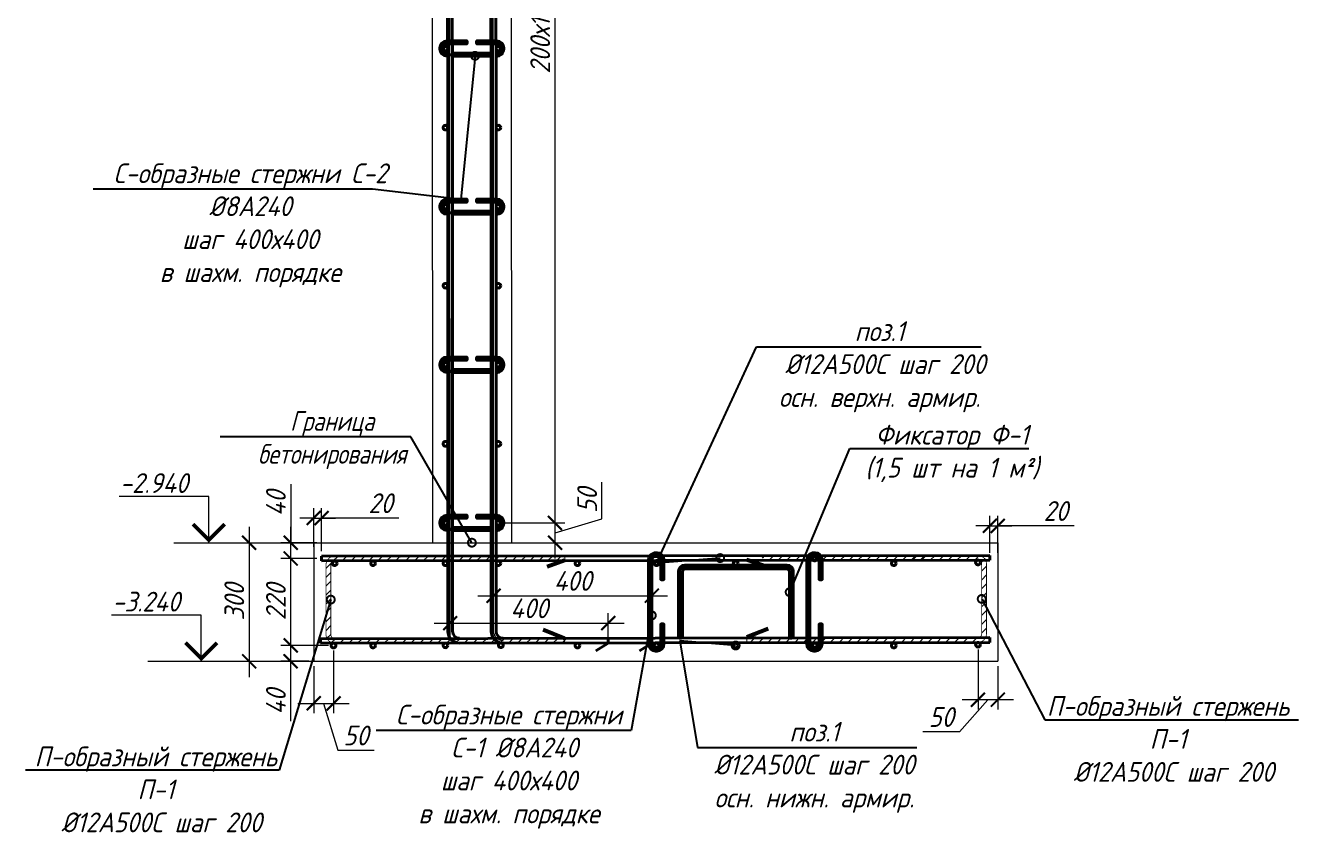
# Model space of a CAD drawing. Header units: millimetres. Extents: x 504091 to 2165846, y 135022 to 442887.
# Drawn here: x 1351194 to 1354414, y 224143 to 226200 of the extents above; entities that cross this region are included whole.
import ezdxf
from ezdxf import colors
from ezdxf.entities.mleader import LeaderData, LeaderLine
from ezdxf.math import Vec2, Vec3

# ---------------------------------------------------------------- set-up
doc = ezdxf.new("R2010")
doc.units = ezdxf.units.MM
doc.layers.get('Defpoints').update_dxf_attribs({"color": 255})
doc.layers.add('!Defpoints', color=255, linetype='Continuous', lineweight=5, plot=False)
for name, color, linetype, lineweight in [('Арматура 12', 26, 'Continuous', 50), ('К_Арматура 8', 134, 'Continuous', 50), ('КР_Арматура 12', 174, 'Continuous', 40), ('Монолит тонкий', 204, 'Continuous', 9), ('ОПАЛУБКА', 32, 'Continuous', 30), ('Размер', 7, 'Continuous', 13), ('размеры', 7, 'Continuous', 9), ('Размеры КР', 164, 'Continuous', 9)]:
    doc.layers.add(name, color=color, linetype=linetype, lineweight=lineweight)
doc.styles.add('GOST 2.304_new', font='isocpeur.ttf', dxfattribs={"width": 0.9, "oblique": 15})
doc.dimstyles.new('SPDS 1_20', dxfattribs={"dimscale": 20, "dimtxt": 2.5, "dimasz": 1.77, "dimexe": 1.25, "dimexo": 0.625, "dimtad": 1, "dimdec": 0, "dimrnd": 0.001, "dimtxsty": 'GOST 2.304_new', "dimblk": 'ARCHTICK', "dimcen": 2.5, "dimdle": 2, "dimclrt": 256, "dimadec": 0, "dimazin": 2, "dimtfac": 0.75, "dimtdec": 0, "dimtmove": 1, "dimatfit": 3, "dimfxl": 0, "dimtolj": 1, "dimlwd": 9, "dimlwe": 9, "dimarcsym": 0})

# ---------------------------------------------------------------- blocks, each defined once
blk = doc.blocks.new('_DotSmall')
at = {"color": 0, "linetype": 'ByBlock', "lineweight": 35, "const_width": 0.5}
blk.add_lwpolyline([(-0.0625, 0, 1), (0.0625, 0, 1)], format="xyb", close=True, dxfattribs=at)
blk = doc.blocks.new('_ArchTick')
at = {"color": 0, "linetype": 'ByBlock', "const_width": 0.15}
blk.add_lwpolyline([(-0.5, -0.5), (0.5, 0.5)], dxfattribs=at)
blk = doc.blocks.new('*D3710')
at = {"layer": 'Defpoints', "color": 0, "lineweight": 20, "transparency": 16777216}
for p in [(1352268.3, 224686), (1352668.3, 224687.5), (1352668.3, 224633.9)]:
    blk.add_point(p, dxfattribs=at)
at = {"layer": 'Размеры КР', "color": 0, "lineweight": 9, "transparency": 16777216}
for p, q in [((1352268.3, 224698.5), (1352268.3, 224712.5)), ((1352668.3, 224646.4), (1352668.3, 224712.5)), ((1352228.3, 224687.5), (1352708.3, 224687.5))]:
    blk.add_line(p, q, dxfattribs=at)
at = {"layer": 'Размеры КР', "color": 0, "lineweight": 9, "transparency": 16777216, "xscale": 35.4, "yscale": 35.4, "zscale": 35.4, "rotation": 180}
blk.add_blockref('_ArchTick', (1352268.3, 224687.5), dxfattribs=at)
at = {"layer": 'Размеры КР', "color": 0, "lineweight": 9, "transparency": 16777216, "xscale": 35.4, "yscale": 35.4, "zscale": 35.4}
blk.add_blockref('_ArchTick', (1352668.3, 224687.5), dxfattribs=at)
at = {"layer": 'Размеры КР', "lineweight": 20, "transparency": 16777216, "insert": (1352468.3, 224725), "char_height": 50, "attachment_point": 5, "style": 'GOST 2.304_new'}
blk.add_mtext('\\A1;400', dxfattribs=at)
blk = doc.blocks.new('*D3711')
at = {"layer": 'Defpoints', "color": 0, "lineweight": 20, "transparency": 16777216}
for p in [(1352378.3, 224735.3), (1352778.3, 224756.9), (1352778.3, 224643.1)]:
    blk.add_point(p, dxfattribs=at)
at = {"layer": 'Размеры КР', "color": 0, "lineweight": 9, "transparency": 16777216}
for p, q in [((1352378.3, 224747.8), (1352378.3, 224781.9)), ((1352778.3, 224655.6), (1352778.3, 224781.9)), ((1352338.3, 224756.9), (1352818.3, 224756.9))]:
    blk.add_line(p, q, dxfattribs=at)
at = {"layer": 'Размеры КР', "color": 0, "lineweight": 9, "transparency": 16777216, "xscale": 35.4, "yscale": 35.4, "zscale": 35.4, "rotation": 180}
blk.add_blockref('_ArchTick', (1352378.3, 224756.9), dxfattribs=at)
at = {"layer": 'Размеры КР', "color": 0, "lineweight": 9, "transparency": 16777216, "xscale": 35.4, "yscale": 35.4, "zscale": 35.4}
blk.add_blockref('_ArchTick', (1352778.3, 224756.9), dxfattribs=at)
at = {"layer": 'Размеры КР', "lineweight": 20, "transparency": 16777216, "insert": (1352578.3, 224794.4), "char_height": 50, "attachment_point": 5, "style": 'GOST 2.304_new'}
blk.add_mtext('\\A1;400', dxfattribs=at)
blk = doc.blocks.new('A$C433aea4c')
at = {"layer": 'К_Арматура 8', "ltscale": 40}
for p, q in [((98.2, 40.5), (356.2, 40.5)), ((98.2, 32.5), (356.2, 32.5)), ((83.2, 25.5), (83.2, -139.5)), ((91.2, 25.5), (91.2, -139.5)), ((363.2, 25.5), (363.2, -139.5)), ((371.2, 25.5), (371.2, -139.5))]:
    blk.add_line(p, q, dxfattribs=at)
blk.add_circle((87.2, -139.5), 4, dxfattribs=at)
for centre, radius, start, end in [((98.2, 25.5), 15, 90, 180), ((98.2, 25.5), 7, 90, 180), ((356.2, 25.5), 15, 0, 90), ((356.2, 25.5), 7, 0, 90), ((367.2, -139.5), 4, 180, 0)]:
    blk.add_arc(centre, radius, start, end, dxfattribs=at)
blk = doc.blocks.new('*D3716')
at = {"layer": 'Defpoints', "color": 0, "lineweight": 20, "transparency": 16777216}
for p in [(1352390.3, 224941.1), (1352533.5, 224941.1), (1352423.3, 224891)]:
    blk.add_point(p, dxfattribs=at)
at = {"layer": 'Размеры КР', "color": 0, "lineweight": 9, "transparency": 16777216}
for p, q in [((1352652.3, 224951.7), (1352652.3, 225044.1)), ((1352533.5, 224851), (1352533.5, 224981.1)), ((1352402.8, 224941.1), (1352558.5, 224941.1)), ((1352533.5, 224916.1), (1352652.3, 224951.7)), ((1352435.8, 224891), (1352558.5, 224891))]:
    blk.add_line(p, q, dxfattribs=at)
at = {"layer": 'Размеры КР', "color": 0, "lineweight": 9, "transparency": 16777216, "xscale": 35.4, "yscale": 35.4, "zscale": 35.4}
for p, rotation in [((1352533.5, 224941.1), 90), ((1352533.5, 224891), 270)]:
    blk.add_blockref('_ArchTick', p, dxfattribs=dict(at, rotation=rotation))
at = {"layer": 'Размеры КР', "lineweight": 20, "transparency": 16777216, "insert": (1352614.8, 224997.9), "char_height": 50, "attachment_point": 5, "rotation": 90, "style": 'GOST 2.304_new'}
blk.add_mtext('\\A1;50', dxfattribs=at)
blk = doc.blocks.new('*D3717')
at = {"layer": 'Defpoints', "color": 0, "lineweight": 20, "transparency": 16777216}
for p in [(1352389.5, 227541.1), (1352533.5, 227541.1), (1352390.3, 224941.1)]:
    blk.add_point(p, dxfattribs=at)
at = {"layer": 'Размеры КР', "color": 0, "lineweight": 9, "transparency": 16777216}
for p, q in [((1352533.5, 224901.1), (1352533.5, 227581.1)), ((1352402, 227541.1), (1352558.5, 227541.1)), ((1352402.8, 224941.1), (1352558.5, 224941.1))]:
    blk.add_line(p, q, dxfattribs=at)
at = {"layer": 'Размеры КР', "color": 0, "lineweight": 9, "transparency": 16777216, "xscale": 35.4, "yscale": 35.4, "zscale": 35.4}
for p, rotation in [((1352533.5, 227541.1), 90), ((1352533.5, 224941.1), 270)]:
    blk.add_blockref('_ArchTick', p, dxfattribs=dict(at, rotation=rotation))
at = {"layer": 'Размеры КР', "lineweight": 20, "transparency": 16777216, "insert": (1352496, 226241.1), "char_height": 50, "attachment_point": 5, "rotation": 90, "style": 'GOST 2.304_new'}
blk.add_mtext('\\A1;200х13=2600', dxfattribs=at)
blk = doc.blocks.new('*D3720')
at = {"layer": 'Defpoints', "color": 0, "lineweight": 20, "transparency": 16777216}
for p in [(1351865.1, 224630.9), (1351973.3, 224630.9), (1351923.3, 224591)]:
    blk.add_point(p, dxfattribs=at)
at = {"layer": 'Размеры КР', "color": 0, "lineweight": 9, "transparency": 16777216}
for p, q in [((1351865.1, 224551), (1351865.1, 224670.9)), ((1351960.8, 224630.9), (1351840.1, 224630.9)), ((1351910.8, 224591), (1351840.1, 224591)), ((1351865.1, 224439.9), (1351865.1, 224591))]:
    blk.add_line(p, q, dxfattribs=at)
at = {"layer": 'Размеры КР', "color": 0, "lineweight": 9, "transparency": 16777216, "xscale": 35.4, "yscale": 35.4, "zscale": 35.4}
for p, rotation in [((1351865.1, 224630.9), 90), ((1351865.1, 224591), 270)]:
    blk.add_blockref('_ArchTick', p, dxfattribs=dict(at, rotation=rotation))
at = {"layer": 'Размеры КР', "lineweight": 20, "transparency": 16777216, "insert": (1351827.6, 224488.3), "char_height": 50, "attachment_point": 5, "rotation": 90, "style": 'GOST 2.304_new'}
blk.add_mtext('\\A1;40', dxfattribs=at)
blk = doc.blocks.new('*D3721')
at = {"layer": 'Defpoints', "color": 0, "lineweight": 20, "transparency": 16777216}
for p in [(1351865.1, 224850.9), (1351943.3, 224850.9), (1351973.3, 224630.9)]:
    blk.add_point(p, dxfattribs=at)
at = {"layer": 'Размеры КР', "color": 0, "lineweight": 9, "transparency": 16777216}
for p, q in [((1351865.1, 224590.9), (1351865.1, 224890.9)), ((1351930.8, 224850.9), (1351840.1, 224850.9)), ((1351960.8, 224630.9), (1351840.1, 224630.9))]:
    blk.add_line(p, q, dxfattribs=at)
at = {"layer": 'Размеры КР', "color": 0, "lineweight": 9, "transparency": 16777216, "xscale": 35.4, "yscale": 35.4, "zscale": 35.4}
for p, rotation in [((1351865.1, 224850.9), 90), ((1351865.1, 224630.9), 270)]:
    blk.add_blockref('_ArchTick', p, dxfattribs=dict(at, rotation=rotation))
at = {"layer": 'Размеры КР', "lineweight": 20, "transparency": 16777216, "insert": (1351827.6, 224740.9), "char_height": 50, "attachment_point": 5, "rotation": 90, "style": 'GOST 2.304_new'}
blk.add_mtext('\\A1;220', dxfattribs=at)
blk = doc.blocks.new('*D3722')
at = {"layer": 'Defpoints', "color": 0, "lineweight": 20, "transparency": 16777216}
for p in [(1351865.1, 224891), (1351943.3, 224891), (1351943.3, 224850.9)]:
    blk.add_point(p, dxfattribs=at)
at = {"layer": 'Размеры КР', "color": 0, "lineweight": 9, "transparency": 16777216}
for p, q in [((1351865.1, 225038.9), (1351865.1, 224891)), ((1351865.1, 224810.9), (1351865.1, 224931)), ((1351930.8, 224891), (1351840.1, 224891)), ((1351930.8, 224850.9), (1351840.1, 224850.9))]:
    blk.add_line(p, q, dxfattribs=at)
at = {"layer": 'Размеры КР', "color": 0, "lineweight": 9, "transparency": 16777216, "xscale": 35.4, "yscale": 35.4, "zscale": 35.4}
for p, rotation in [((1351865.1, 224891), 90), ((1351865.1, 224850.9), 270)]:
    blk.add_blockref('_ArchTick', p, dxfattribs=dict(at, rotation=rotation))
at = {"layer": 'Размеры КР', "lineweight": 20, "transparency": 16777216, "insert": (1351827.6, 224990.5), "char_height": 50, "attachment_point": 5, "rotation": 90, "style": 'GOST 2.304_new'}
blk.add_mtext('\\A1;40', dxfattribs=at)
blk = doc.blocks.new('*D3723')
at = {"layer": 'Defpoints', "color": 0, "lineweight": 20, "transparency": 16777216}
for p in [(1351758.3, 224891), (1351758.3, 224591), (1351759.9, 224591)]:
    blk.add_point(p, dxfattribs=at)
at = {"layer": 'Размеры КР', "color": 0, "lineweight": 9, "transparency": 16777216}
for p, q in [((1351759.9, 224931), (1351759.9, 224551)), ((1351770.8, 224891), (1351784.9, 224891)), ((1351770.8, 224591), (1351784.9, 224591))]:
    blk.add_line(p, q, dxfattribs=at)
at = {"layer": 'Размеры КР', "color": 0, "lineweight": 9, "transparency": 16777216, "xscale": 35.4, "yscale": 35.4, "zscale": 35.4}
for p, rotation in [((1351759.9, 224891), 90), ((1351759.9, 224591), 270)]:
    blk.add_blockref('_ArchTick', p, dxfattribs=dict(at, rotation=rotation))
at = {"layer": 'Размеры КР', "lineweight": 20, "transparency": 16777216, "insert": (1351722.4, 224741), "char_height": 50, "attachment_point": 5, "rotation": 90, "style": 'GOST 2.304_new'}
blk.add_mtext('\\A1;300', dxfattribs=at)
blk = doc.blocks.new('*D3724')
at = {"layer": 'Defpoints', "color": 0, "lineweight": 20, "transparency": 16777216}
for p in [(1351973.3, 224630.9), (1351923.3, 224591), (1351973.3, 224484.5)]:
    blk.add_point(p, dxfattribs=at)
at = {"layer": 'Размеры КР', "color": 0, "lineweight": 9, "transparency": 16777216}
for p, q in [((1351973.3, 224618.4), (1351973.3, 224459.5)), ((1351923.3, 224578.5), (1351923.3, 224459.5)), ((1351883.3, 224484.5), (1352013.3, 224484.5)), ((1351948.3, 224484.5), (1351984, 224365.8)), ((1351984, 224365.8), (1352076.3, 224365.8))]:
    blk.add_line(p, q, dxfattribs=at)
at = {"layer": 'Размеры КР', "color": 0, "lineweight": 9, "transparency": 16777216, "xscale": 35.4, "yscale": 35.4, "zscale": 35.4, "rotation": 180}
blk.add_blockref('_ArchTick', (1351923.3, 224484.5), dxfattribs=at)
at = {"layer": 'Размеры КР', "color": 0, "lineweight": 9, "transparency": 16777216, "xscale": 35.4, "yscale": 35.4, "zscale": 35.4}
blk.add_blockref('_ArchTick', (1351973.3, 224484.5), dxfattribs=at)
at = {"layer": 'Размеры КР', "lineweight": 20, "transparency": 16777216, "insert": (1352030.1, 224403.3), "char_height": 50, "attachment_point": 5, "style": 'GOST 2.304_new'}
blk.add_mtext('\\A1;50', dxfattribs=at)
blk = doc.blocks.new('*D3725')
at = {"layer": 'Defpoints', "color": 0, "lineweight": 20, "transparency": 16777216}
for p in [(1353603.3, 224632.9), (1353653.3, 224591), (1353603.3, 224493.8)]:
    blk.add_point(p, dxfattribs=at)
at = {"layer": 'Размеры КР', "color": 0, "lineweight": 9, "transparency": 16777216}
for p, q in [((1353603.3, 224620.4), (1353603.3, 224468.8)), ((1353653.3, 224578.5), (1353653.3, 224468.8)), ((1353628.3, 224493.8), (1353556.5, 224412.5)), ((1353693.3, 224493.8), (1353563.3, 224493.8)), ((1353556.5, 224412.5), (1353464.1, 224412.5))]:
    blk.add_line(p, q, dxfattribs=at)
at = {"layer": 'Размеры КР', "color": 0, "lineweight": 9, "transparency": 16777216, "xscale": 35.4, "yscale": 35.4, "zscale": 35.4, "rotation": 180}
blk.add_blockref('_ArchTick', (1353603.3, 224493.8), dxfattribs=at)
at = {"layer": 'Размеры КР', "color": 0, "lineweight": 9, "transparency": 16777216, "xscale": 35.4, "yscale": 35.4, "zscale": 35.4}
blk.add_blockref('_ArchTick', (1353653.3, 224493.8), dxfattribs=at)
at = {"layer": 'Размеры КР', "lineweight": 20, "transparency": 16777216, "insert": (1353510.3, 224450), "char_height": 50, "attachment_point": 5, "style": 'GOST 2.304_new'}
blk.add_mtext('\\A1;50', dxfattribs=at)
blk = doc.blocks.new('*D3726')
at = {"layer": 'Defpoints', "color": 0, "lineweight": 20, "transparency": 16777216}
for p in [(1351943.3, 224953.4), (1351923.3, 224868.2), (1351943.3, 224856.9)]:
    blk.add_point(p, dxfattribs=at)
at = {"layer": 'Размеры КР', "color": 0, "lineweight": 9, "transparency": 16777216}
for p, q in [((1351923.3, 224880.7), (1351923.3, 224978.4)), ((1351943.3, 224869.4), (1351943.3, 224978.4)), ((1351923.3, 224953.4), (1351887.9, 224953.4)), ((1351923.3, 224953.4), (1351943.3, 224953.4)), ((1351923.3, 224953.4), (1351943.3, 224953.4)), ((1351943.3, 224953.4), (1351978.7, 224953.4)), ((1352138.6, 224953.4), (1351943.3, 224953.4))]:
    blk.add_line(p, q, dxfattribs=at)
at = {"layer": 'Размеры КР', "color": 0, "lineweight": 9, "transparency": 16777216, "xscale": 35.4, "yscale": 35.4, "zscale": 35.4}
blk.add_blockref('_ArchTick', (1351923.3, 224953.4), dxfattribs=at)
at = {"layer": 'Размеры КР', "color": 0, "lineweight": 9, "transparency": 16777216, "xscale": 35.4, "yscale": 35.4, "zscale": 35.4, "rotation": 180}
blk.add_blockref('_ArchTick', (1351943.3, 224953.4), dxfattribs=at)
at = {"layer": 'Размеры КР', "lineweight": 20, "transparency": 16777216, "insert": (1352092.4, 224990.9), "char_height": 50, "attachment_point": 5, "style": 'GOST 2.304_new'}
blk.add_mtext('\\A1;20', dxfattribs=at)
blk = doc.blocks.new('*D3727')
at = {"layer": 'Defpoints', "color": 0, "lineweight": 20, "transparency": 16777216}
for p in [(1353653.3, 224933.7), (1353633.3, 224852.9), (1353653.3, 224852.9)]:
    blk.add_point(p, dxfattribs=at)
at = {"layer": 'Размеры КР', "color": 0, "lineweight": 9, "transparency": 16777216}
for p, q in [((1353633.3, 224865.4), (1353633.3, 224958.7)), ((1353653.3, 224865.4), (1353653.3, 224958.7)), ((1353633.3, 224933.7), (1353597.9, 224933.7)), ((1353633.3, 224933.7), (1353653.3, 224933.7)), ((1353633.3, 224933.7), (1353653.3, 224933.7)), ((1353653.3, 224933.7), (1353688.7, 224933.7)), ((1353846.1, 224933.7), (1353653.3, 224933.7))]:
    blk.add_line(p, q, dxfattribs=at)
at = {"layer": 'Размеры КР', "color": 0, "lineweight": 9, "transparency": 16777216, "xscale": 35.4, "yscale": 35.4, "zscale": 35.4}
blk.add_blockref('_ArchTick', (1353633.3, 224933.7), dxfattribs=at)
at = {"layer": 'Размеры КР', "color": 0, "lineweight": 9, "transparency": 16777216, "xscale": 35.4, "yscale": 35.4, "zscale": 35.4, "rotation": 180}
blk.add_blockref('_ArchTick', (1353653.3, 224933.7), dxfattribs=at)
at = {"layer": 'Размеры КР', "lineweight": 20, "transparency": 16777216, "insert": (1353799.9, 224971.2), "char_height": 50, "attachment_point": 5, "style": 'GOST 2.304_new'}
blk.add_mtext('\\A1;20', dxfattribs=at)

msp = doc.modelspace()

# ---------------------------------------------------------------- hatches: boundary and pattern name
at = {"layer": 'Размер', "lineweight": 13, "transparency": 33554687}
h = msp.add_hatch(dxfattribs=at)
h.set_pattern_fill('ANSI31', color=256, scale=5)
h.set_pattern_definition([(45, (304997.91, 16894.786), (-11.22532015, 11.22532015), [])])
edge = h.paths.add_edge_path()
edge.add_line((1353479.0727, 224847.5355), (1353058.3491, 224847.5355))
edge.add_line((1353058.3491, 224847.5355), (1353058.3685, 224858.2452))
edge.add_line((1353058.3685, 224858.2452), (1353472.8346, 224859.5355))
h = msp.add_hatch(dxfattribs=at)
h.set_pattern_fill('ANSI31', color=256, scale=5)
h.set_pattern_definition([(45, (304994.91, 16892.242), (-11.22532015, 11.22532015), [])])
edge = h.paths.add_edge_path()
edge.add_line((1352147.7819, 224856.9916), (1351976.3175, 224856.9916))
edge.add_arc((1351976.3175, 224835.0916), 21.9, 450, 540)
edge.add_line((1351954.4175, 224835.0916), (1351954.4175, 224658.8916))
edge.add_arc((1351976.3175, 224658.8916), 21.9, 540, 630)
edge.add_line((1351976.3175, 224636.9916), (1352560.5196, 224636.9916))
edge.add_line((1352560.5196, 224636.9916), (1352560.5196, 224648.9916))
edge.add_line((1352560.5196, 224648.9916), (1351976.3175, 224648.9916))
edge.add_arc((1351976.3175, 224658.8916), 9.9, 180, 270, ccw=False)
edge.add_line((1351966.4175, 224658.8916), (1351966.4175, 224835.0916))
edge.add_arc((1351976.3175, 224835.0916), 9.9, 90, 180, ccw=False)
edge.add_line((1351976.3175, 224844.9916), (1352144.7044, 224844.9916))
edge.add_line((1352144.7044, 224844.9916), (1352147.7819, 224856.9916))
h = msp.add_hatch(dxfattribs=at)
h.set_pattern_fill('ANSI31', color=256, scale=5)
h.set_pattern_definition([(45, (304997.91, 16892.242), (-11.22532015, 11.22532015), [])])
edge = h.paths.add_edge_path()
edge.add_line((1352137.5791, 224844.9916), (1352558.3027, 224844.9916))
edge.add_line((1352558.3027, 224844.9916), (1352558.3027, 224856.9916))
edge.add_line((1352558.3027, 224856.9916), (1352143.8172, 224856.9916))
h = msp.add_hatch(dxfattribs=at)
h.set_pattern_fill('ANSI31', color=256, scale=5)
h.set_pattern_definition([(45, (304957.36, 16896.03), (-11.22532015, 11.22532015), [])])
edge = h.paths.add_edge_path()
edge.add_line((1353624.6835, 224838.8802), (1353624.6835, 224662.6802))
edge.add_arc((1353600.0141, 224663.8273), 24.6961, 276.4386726, 357.3376663, ccw=False)
edge.add_line((1353602.7835, 224639.287), (1353018.5865, 224640.7802))
edge.add_line((1353018.5865, 224640.7802), (1353018.5814, 224651.7802))
edge.add_line((1353018.5814, 224651.7802), (1353602.7835, 224651.7802))
edge.add_arc((1353600.8522, 224663.4801), 11.8583, 279.3730654, 356.1319054)
edge.add_line((1353612.6835, 224662.6802), (1353612.6835, 224838.8802))
edge.add_arc((1353605.3309, 224839.9354), 7.4279, 351.8330302, 470.0749682)
edge.add_line((1353602.7813, 224846.9119), (1353434.3944, 224846.9119))
edge.add_line((1353434.3944, 224846.9119), (1353431.3191, 224858.9137))
edge.add_line((1353431.3191, 224858.9137), (1353602.7835, 224858.9137))
edge.add_arc((1353605.6605, 224840.0719), 19.0602, -3.5846951, 98.6817586, ccw=False)

# ---------------------------------------------------------------- linework, layer by layer
at = {"layer": '!Defpoints', "lineweight": 15, "ltscale": 100}
msp.add_line((1352268.3259, 224647.1013), (1352267.4409, 227660.9783), dxfattribs=at)
msp.add_lwpolyline([(1352402.3259, 224643.1193, -0.414213562), (1352378.3259, 224667.1193), (1352377.4415, 227660.9783)], format="xyb", dxfattribs=at)
at = {"layer": 'Арматура 12', "lineweight": 53, "ltscale": 20}
for p, q in [((1352557.873, 224845.6433), (1352513.4847, 224829.9002)), ((1353017.7982, 224848.7802), (1353062.1865, 224833.6465)), ((1352557.6726, 224648.9306), (1352503.9633, 224670.3326)), ((1352557.6726, 224648.9306), (1352503.9633, 224670.3326)), ((1353018.5814, 224652.7802), (1353072.2907, 224674.1821))]:
    msp.add_line(p, q, dxfattribs=at)
for points in [[(1352262.3259, 226122.7111), (1352260.8259, 226122.7111, -0.414213562), (1352244.3259, 226139.2111), (1352244.3259, 226143.0564, -0.414213562), (1352260.8259, 226159.5564), (1352309.7558, 226159.5564), (1352309.7558, 226153.5564), (1352260.8259, 226153.5564, 0.414213562), (1352250.3259, 226143.0564), (1352250.3259, 226139.2111, 0.414213562), (1352260.8259, 226128.7111), (1352262.3259, 226128.7111)], [(1352384.3259, 226128.8167, 0.460305877), (1352396.3259, 226139.2111), (1352396.3259, 226143.0564, 0.414213562), (1352385.8259, 226153.5564), (1352336.9103, 226153.5564), (1352336.9103, 226159.5564), (1352385.8259, 226159.5564, -0.414213562), (1352402.3259, 226143.0564), (1352402.3259, 226139.2111, -0.441038441), (1352384.3259, 226122.7623, -0.242110317)], [(1352262.3259, 225722.7111), (1352260.8259, 225722.7111, -0.414213562), (1352244.3259, 225739.2111), (1352244.3259, 225743.0564, -0.414213562), (1352260.8259, 225759.5564), (1352309.7558, 225759.5564), (1352309.7558, 225753.5564), (1352260.8259, 225753.5564, 0.414213562), (1352250.3259, 225743.0564), (1352250.3259, 225739.2111, 0.414213562), (1352260.8259, 225728.7111), (1352262.3259, 225728.7111)], [(1352384.3259, 225728.8167, 0.460305877), (1352396.3259, 225739.2111), (1352396.3259, 225743.0564, 0.414213562), (1352385.8259, 225753.5564), (1352336.9103, 225753.5564), (1352336.9103, 225759.5564), (1352385.8259, 225759.5564, -0.414213562), (1352402.3259, 225743.0564), (1352402.3259, 225739.2111, -0.441038441), (1352384.3259, 225722.7623, -0.242110317)], [(1352262.3259, 225322.7111), (1352260.8259, 225322.7111, -0.414213562), (1352244.3259, 225339.2111), (1352244.3259, 225343.0564, -0.414213562), (1352260.8259, 225359.5564), (1352309.7558, 225359.5564), (1352309.7558, 225353.5564), (1352260.8259, 225353.5564, 0.414213562), (1352250.3259, 225343.0564), (1352250.3259, 225339.2111, 0.414213562), (1352260.8259, 225328.7111), (1352262.3259, 225328.7111)], [(1352384.3259, 225328.8167, 0.460305877), (1352396.3259, 225339.2111), (1352396.3259, 225343.0564, 0.414213562), (1352385.8259, 225353.5564), (1352336.9103, 225353.5564), (1352336.9103, 225359.5564), (1352385.8259, 225359.5564, -0.414213562), (1352402.3259, 225343.0564), (1352402.3259, 225339.2111, -0.441038441), (1352384.3259, 225322.7623, -0.242110317)], [(1352262.3259, 224922.7111), (1352260.8259, 224922.7111, -0.414213562), (1352244.3259, 224939.2111), (1352244.3259, 224943.0564, -0.414213562), (1352260.8259, 224959.5564), (1352309.7558, 224959.5564), (1352309.7558, 224953.5564), (1352260.8259, 224953.5564, 0.414213562), (1352250.3259, 224943.0564), (1352250.3259, 224939.2111, 0.414213562), (1352260.8259, 224928.7111), (1352262.3259, 224928.7111)], [(1352384.3259, 224928.8167, 0.460305877), (1352396.3259, 224939.2111), (1352396.3259, 224943.0564, 0.414213562), (1352385.8259, 224953.5564), (1352336.9103, 224953.5564), (1352336.9103, 224959.5564), (1352385.8259, 224959.5564, -0.414213562), (1352402.3259, 224943.0564), (1352402.3259, 224939.2111, -0.441038441), (1352384.3259, 224922.7623, -0.242110317)], [(1352777.185, 224844.9306, -0.468919726), (1352787.685, 224857.8345), (1352791.5302, 224857.8345, -0.414213562), (1352802.0302, 224847.3345), (1352802.0302, 224798.4189), (1352808.0302, 224798.4189), (1352808.0302, 224847.3345, 0.414213562), (1352791.5302, 224863.8345), (1352787.685, 224863.8345, 0.450955437), (1352771.185, 224844.9306, 0.242110317)], [(1353177.185, 224844.9306, -0.468919726), (1353187.685, 224857.8345), (1353191.5302, 224857.8345, -0.414213562), (1353202.0302, 224847.3345), (1353202.0302, 224798.4189), (1353208.0302, 224798.4189), (1353208.0302, 224847.3345, 0.414213562), (1353191.5302, 224863.8345), (1353187.685, 224863.8345, 0.450955437), (1353171.185, 224844.9306, 0.242110317)], [(1352771.185, 224636.9306), (1352771.185, 224635.1745, 0.414213562), (1352787.685, 224618.6745), (1352791.5302, 224618.6745, 0.414213562), (1352808.0302, 224635.1745), (1352808.0302, 224684.1044), (1352802.0302, 224684.1044), (1352802.0302, 224635.1745, -0.414213562), (1352791.5302, 224624.6745), (1352787.685, 224624.6745, -0.414213562), (1352777.185, 224635.1745), (1352777.185, 224636.9306)], [(1353171.185, 224636.9306), (1353171.185, 224635.1745, 0.414213562), (1353187.685, 224618.6745), (1353191.5302, 224618.6745, 0.414213562), (1353208.0302, 224635.1745), (1353208.0302, 224684.1044), (1353202.0302, 224684.1044), (1353202.0302, 224635.1745, -0.414213562), (1353191.5302, 224624.6745), (1353187.685, 224624.6745, -0.414213562), (1353177.185, 224635.1745), (1353177.185, 224636.9306)]]:
    msp.add_lwpolyline(points, format="xyb", dxfattribs=at)
for points in [[(1352274.3259, 226128.7111), (1352372.3259, 226128.7111), (1352372.3259, 226122.7111), (1352274.3259, 226122.7111)], [(1352274.3259, 225728.7111), (1352372.3259, 225728.7111), (1352372.3259, 225722.7111), (1352274.3259, 225722.7111)], [(1352274.3259, 225328.7111), (1352372.3259, 225328.7111), (1352372.3259, 225322.7111), (1352274.3259, 225322.7111)], [(1352274.3259, 224928.7111), (1352372.3259, 224928.7111), (1352372.3259, 224922.7111), (1352274.3259, 224922.7111)], [(1352777.185, 224636.9306), (1352777.185, 224844.9306), (1352771.185, 224844.9306), (1352771.185, 224636.9306)], [(1353177.185, 224636.9306), (1353177.185, 224844.9306), (1353171.185, 224844.9306), (1353171.185, 224636.9306)]]:
    msp.add_lwpolyline(points, close=True, dxfattribs=at)
msp.add_lwpolyline([(1353017.8177, 224859.4899, 2, 2, 0), (1353602.7835, 224858.7802, 2, 2, -0.414213562), (1353624.6835, 224836.8802, 2, 2, 0), (1353624.6835, 224660.6802, 2, 2, -0.414213562), (1353602.7835, 224638.7802, 2, 2, 0), (1353018.5814, 224640.7802, 2, 2, 0), (1353018.5814, 224652.7802, 2, 2, 0), (1353602.7835, 224650.7802, 2, 2, 0.414213562), (1353612.6835, 224660.6802, 2, 2, 0), (1353612.6835, 224836.8802, 2, 2, 0.414213562), (1353602.7835, 224846.7802, 2, 2, 0), (1353017.7982, 224848.7802, 0, 0, 0)], format="xyseb", close=True, dxfattribs=at)
at = {"layer": 'Арматура 12', "lineweight": 53, "ltscale": 20, "const_width": 2}
msp.add_lwpolyline([(1352147.7819, 224856.9916), (1351976.3175, 224856.9916, 0.414213562), (1351954.4175, 224835.0916), (1351954.4175, 224658.8916, 0.414213562), (1351976.3175, 224636.9916), (1352557.5196, 224636.9916), (1352557.5196, 224648.9916), (1351976.3175, 224648.9916, -0.414213562), (1351966.4175, 224658.8916), (1351966.4175, 224835.0916, -0.414213562), (1351976.3175, 224844.9916), (1352558.3027, 224844.9916)], format="xyb", dxfattribs=at)
for points in [[(1352141.5438, 224845.0338), (1352557.873, 224845.6433), (1352557.873, 224857.6433), (1352147.7819, 224857.0338)], [(1352141.9736, 224844.9916), (1352558.3027, 224844.9916), (1352558.3027, 224856.9916), (1352148.2116, 224856.9916)]]:
    msp.add_lwpolyline(points, dxfattribs=at)
at = {"layer": 'КР_Арматура 12', "ltscale": 12}
for p, q in [((1351943.3259, 224856.9306), (1353633.3259, 224858.8844)), ((1351943.3259, 224844.9306), (1351943.3259, 224856.9306)), ((1351943.3259, 224844.9306), (1353633.3259, 224846.8844)), ((1353633.3259, 224846.8844), (1353633.3259, 224858.8844)), ((1353633.3259, 224650.8677), (1351940.3259, 224648.2036)), ((1351940.3259, 224648.2036), (1351940.3259, 224636.6576)), ((1353633.3259, 224638.8781), (1351940.3259, 224636.6576)), ((1352668.3259, 224636.9306), (1352637.0447, 224617.798)), ((1352778.3259, 224636.9306), (1352747.0447, 224617.798)), ((1353633.3259, 224638.8781), (1353633.3259, 224650.8677))]:
    msp.add_line(p, q, dxfattribs=at)
for points in [[(1352261.4415, 227660.9783), (1352262.3259, 224667.1193, 0.414213562), (1352292.3259, 224637.1193)], [(1352292.3259, 224649.1193, -0.414213562), (1352274.3259, 224667.1193), (1352273.4415, 227660.9783)], [(1352371.4415, 227660.9783), (1352372.3259, 224667.1193, 0.414213562), (1352402.3259, 224637.1193)], [(1352402.3259, 224649.1193, -0.414213562), (1352384.3259, 224667.1193), (1352383.4415, 227660.9783)]]:
    msp.add_lwpolyline(points, format="xyb", dxfattribs=at)
for points in [[(1352668.3259, 224636.9306), (1352668.3259, 224648.9306)], [(1352778.3259, 224636.9306), (1352778.3259, 224648.9306)]]:
    msp.add_lwpolyline(points, dxfattribs=at)
for centre in [(1352256.3259, 226141.1337), (1352390.3259, 226141.1337), (1352256.3259, 225941.1337), (1352390.3259, 225941.1337), (1352256.3259, 225741.1337), (1352390.3259, 225741.1337), (1352256.3259, 225541.1337), (1352390.3259, 225541.1337), (1352256.3259, 225341.1337), (1352390.3259, 225341.1337), (1352256.3259, 225141.1337), (1352390.3259, 225141.1337), (1352256.3259, 224941.1337), (1352390.3259, 224941.1337), (1351976.3259, 224838.9306), (1352073.3259, 224838.9306), (1352256.2684, 224838.9112), (1352390.3259, 224838.9306), (1352590.3259, 224838.9306), (1352790.3259, 224838.9306), (1352990.3259, 224838.9306), (1353190.3259, 224850.9306), (1353390.3259, 224838.9306), (1353603.3259, 224840.9306), (1351973.3259, 224630.9306), (1352073.3259, 224630.9306), (1352256.2838, 224631.194), (1352396.4876, 224631.5811), (1352590.3259, 224630.9306), (1352790.3259, 224630.9306), (1352990.3259, 224630.9306), (1353190.3259, 224630.9306), (1353390.3259, 224630.9306), (1353603.3259, 224632.9306)]:
    msp.add_circle(centre, 6, dxfattribs=at)
at = {"layer": 'Монолит тонкий', "lineweight": 15, "ltscale": 100}
for p, q in [((1352222.2162, 227680.9783), (1352223.3259, 224890.9783)), ((1352422.2162, 227680.9783), (1352423.3259, 224890.9783)), ((1351923.3259, 224890.9783), (1352223.3259, 224890.9783)), ((1351923.3259, 224890.9783), (1351923.3259, 224590.9783)), ((1352223.3259, 224890.9783), (1352423.3259, 224890.9783)), ((1352423.3259, 224890.9783), (1353653.3259, 224890.9783)), ((1353653.3259, 224890.9783), (1353653.3259, 224590.9783)), ((1351923.3259, 224590.9783), (1353653.3259, 224590.9783))]:
    msp.add_line(p, q, dxfattribs=at)
at = {"layer": 'размеры', "ltscale": 50}
for p, q in [((1351569.8897, 224890.9783), (1352223.3259, 224890.9408)), ((1351503.9773, 224590.9783), (1351923.3259, 224590.9783))]:
    msp.add_line(p, q, dxfattribs=at)
for points in [[(1351658.0079, 224890.9697), (1351658.0079, 225007.8911), (1351431.1593, 225007.8911)], [(1351638.9971, 224590.9783), (1351638.9971, 224707.8997), (1351412.1485, 224707.8997)]]:
    msp.add_lwpolyline(points, dxfattribs=at)
at = {"layer": 'размеры', "ltscale": 50, "const_width": 9.6}
for points in [[(1351618.0079, 224937.7579), (1351658.0079, 224897.7579), (1351698.0079, 224937.7579)], [(1351598.9971, 224637.7665), (1351638.9971, 224597.7665), (1351678.9971, 224637.7665)]]:
    msp.add_lwpolyline(points, dxfattribs=at)

# ---------------------------------------------------------------- block references
at = {"layer": 'ОПАЛУБКА', "ltscale": 50, "xscale": -1}
msp.add_blockref('A$C433aea4c', (1353218.1935, 224793.1858), dxfattribs=at)

# ---------------------------------------------------------------- texts
at = {"layer": 'размеры', "ltscale": 50, "style": 'GOST 2.304_new', "oblique": 15, "width": 0.9}
for s, p in [('-2.940', (1351433.1443, 225016.8804)), ('-3.240', (1351414.1335, 224716.889))]:
    msp.add_text(s, height=50, dxfattribs=at).set_placement(p)

# ---------------------------------------------------------------- dimensions: what is measured, and where the dimension line sits
at = {"layer": 'Размеры КР', "lineweight": 20}
dim = msp.add_linear_dim(base=(1352533.5025, 227541.1337), p1=(1352390.3259, 224941.1337), p2=(1352389.5375, 227541.1337), angle=90, text='200х13=<>', dimstyle='SPDS 1_20', dxfattribs=at)
dim.commit()
dim.dimension.update_dxf_attribs({"geometry": '*D3717', "text_midpoint": (1352496.0025, 226241.1337)})
for base, p1, p2, picture, middle in [((1351865.064, 224890.9569), (1351943.3259, 224850.9306), (1351943.3281, 224890.9569), '*D3722', (1351878.9926, 224990.4902)), ((1351865.064, 224630.9306), (1351923.3259, 224590.9783), (1351973.3259, 224630.9306), '*D3720', (1351836.2122, 224488.3069))]:
    dim = msp.add_linear_dim(base=base, p1=p1, p2=p2, angle=90, dimstyle='SPDS 1_20', dxfattribs=at)
    dim.commit()
    dim.dimension.update_dxf_attribs({"geometry": picture, "text_midpoint": middle, "dimtype": 160})
for base, p1, p2, picture, middle in [((1351943.3259, 224953.3584), (1351923.3259, 224868.2132), (1351943.3259, 224856.9306), '*D3726', (1352092.366, 224949.2443)), ((1353653.3259, 224933.7292), (1353633.3259, 224852.8844), (1353653.3259, 224852.8844), '*D3727', (1353799.8908, 224950.4219)), ((1353603.3259, 224493.79), (1353653.3259, 224590.9783), (1353603.3259, 224632.9306), '*D3725', (1353544.0254, 224412.54))]:
    dim = msp.add_linear_dim(base=base, p1=p1, p2=p2, dimstyle='SPDS 1_20', dxfattribs=at)
    dim.commit()
    dim.dimension.update_dxf_attribs({"geometry": picture, "text_midpoint": middle, "dimtype": 160})
for base, p1, p2, picture, middle in [((1352533.5025, 224941.1337), (1352423.3259, 224890.9783), (1352390.3259, 224941.1337), '*D3716', (1352614.7525, 224964.181)), ((1351759.862, 224590.9783), (1351758.2817, 224890.9675), (1351758.2817, 224590.9783), '*D3723', (1351722.362, 224740.9729)), ((1351865.064, 224850.9306), (1351973.3259, 224630.9306), (1351943.3259, 224850.9306), '*D3721', (1351827.564, 224740.9306))]:
    dim = msp.add_linear_dim(base=base, p1=p1, p2=p2, angle=90, dimstyle='SPDS 1_20', dxfattribs=at)
    dim.commit()
    dim.dimension.update_dxf_attribs({"geometry": picture, "text_midpoint": middle})
for base, p1, p2, picture, middle in [((1352778.3259, 224756.8986), (1352378.3259, 224735.257), (1352778.3259, 224643.1235), '*D3711', (1352578.3259, 224794.3986)), ((1352668.3259, 224687.5283), (1352268.3259, 224685.9741), (1352668.3259, 224633.9359), '*D3710', (1352468.3259, 224725.0283)), ((1351973.3259, 224484.5207), (1351923.3259, 224590.9783), (1351973.3259, 224630.9306), '*D3724', (1351996.4509, 224403.2707))]:
    dim = msp.add_linear_dim(base=base, p1=p1, p2=p2, dimstyle='SPDS 1_20', dxfattribs=at)
    dim.commit()
    dim.dimension.update_dxf_attribs({"geometry": picture, "text_midpoint": middle})

# ---------------------------------------------------------------- leaders
at = {"layer": 'Размер', "ltscale": 20}
ml = msp.add_multileader_mtext('Standard', dxfattribs=at)
ml.set_content('\\A1;С-образные стержни С-2 %%C8А240\\Pшаг 400х400\\Pв шахм. порядке ', color=256, style='GOST 2.304_new')
ml.set_leader_properties()
ml.set_arrow_properties(name='DOTSMALL')
ml.build(insert=Vec2(0, 0))
ml.multileader.update_dxf_attribs({"text_left_attachment_type": 6, "text_right_attachment_type": 6, "arrow_head_size": 40})
ctx = ml.context
ctx.base_point, ctx.char_height, ctx.arrow_head_size, ctx.landing_gap_size, ctx.plane_origin = Vec3(1351461.9994, 225785.5451), 50, 40, 0, Vec3(1355443.3128, 255926.1462)
ctx.left_attachment, ctx.right_attachment, ctx.text_align_type = 6, 6, 1
notes = []
notes.append((ctx, [(1, (1, 1, 0), (1352071.8841, 225785.5451), (-1, 0), 8, [(0, [(1352331.3531, 226122.7111), (1352295.1856, 225759.5564)], 0, [])])]))
ctx.mtext.insert, ctx.mtext.width, ctx.mtext.alignment, ctx.mtext.flow_direction = Vec3(1351762.9418, 225850.5451), 691.770084, 2, 5
ml = msp.add_multileader_mtext('Standard', dxfattribs=at)
ml.set_content('\\A1;поз.1\\P %%C12А500С шаг 200\\Pосн. верхн. армир.', color=256, style='GOST 2.304_new')
ml.set_leader_properties()
ml.set_arrow_properties(name='DOTSMALL')
ml.build(insert=Vec2(0, 0))
ml.multileader.update_dxf_attribs({"text_left_attachment_type": 6, "text_right_attachment_type": 6, "arrow_head_size": 40})
ctx = ml.context
ctx.base_point, ctx.char_height, ctx.arrow_head_size, ctx.landing_gap_size, ctx.plane_origin = Vec3(1353050.9437, 225386.1303), 50, 40, 0, Vec3(1355887.1617, 254534.5936)
ctx.left_attachment, ctx.right_attachment, ctx.text_align_type = 6, 6, 1
notes.append((ctx, [(0, (1, 1, 0), (1353042.9437, 225386.1303), (1, 0), 8, [(1, [(1352951.0868, 224852.082), (1352790.3259, 224838.9306)], 0, [])])]))
ctx.mtext.insert, ctx.mtext.width, ctx.mtext.alignment, ctx.mtext.flow_direction = Vec3(1353354.4374, 225451.1303), 896.133701, 2, 5
ml = msp.add_multileader_mtext('Standard', dxfattribs=at)
ml.set_content('\\A1;{\\W0.8;Граница бетонирования}', color=256, style='GOST 2.304_new')
ml.set_leader_properties()
ml.set_arrow_properties(name='DOTSMALL')
ml.build(insert=Vec2(0, 0))
ml.multileader.update_dxf_attribs({"text_left_attachment_type": 6, "text_right_attachment_type": 6, "arrow_head_size": 40})
ctx = ml.context
ctx.base_point, ctx.char_height, ctx.arrow_head_size, ctx.landing_gap_size, ctx.plane_origin = Vec3(1351779.1733, 225159.0234), 50, 40, 0, Vec3(1329247.5565, 370370.8283)
ctx.left_attachment, ctx.right_attachment, ctx.text_align_type = 6, 6, 1
notes.append((ctx, [(0, (1, 1, 0), (1352168.5708, 225159.0234), (-1, 0), 8, [(0, [(1352323.3259, 224890.9783)], 0, [])])]))
ctx.mtext.insert, ctx.mtext.rotation, ctx.mtext.width, ctx.mtext.alignment, ctx.mtext.flow_direction = Vec3(1351969.8721, 225224.0234), 6.283185307, 468.951851, 2, 5
ml = msp.add_multileader_mtext('Standard', dxfattribs=at)
ml.set_content('\\A1;Фиксатор Ф-1 \\P(1,5 шт на 1 м²)', color=256, style='GOST 2.304_new')
ml.set_leader_properties()
ml.set_arrow_properties(name='DOTSMALL')
ml.build(insert=Vec2(0, 0))
ml.multileader.update_dxf_attribs({"text_left_attachment_type": 6, "text_right_attachment_type": 6, "arrow_head_size": 40})
ctx = ml.context
ctx.base_point, ctx.char_height, ctx.arrow_head_size, ctx.landing_gap_size, ctx.plane_origin = Vec3(1353286.737, 225129.1554), 50, 40, 0, Vec3(1353412.639, 253672.6951)
ctx.left_attachment, ctx.right_attachment, ctx.text_align_type = 6, 6, 1
notes.append((ctx, [(0, (1, 1, 0), (1353278.737, 225129.1554), (1, 0), 8, [(1, [(1353126.9866, 224765.8611)], 0, [])])]))
ctx.mtext.insert, ctx.mtext.width, ctx.mtext.alignment, ctx.mtext.flow_direction = Vec3(1353537.596, 225189.1554), 543.43425, 2, 5
ml = msp.add_multileader_mtext('Standard', dxfattribs=at)
ml.set_content('\\A1;П-образный стержень П-1\\P %%C12А500С шаг 200', color=256, style='GOST 2.304_new')
ml.set_leader_properties()
ml.set_arrow_properties(name='DOTSMALL')
ml.build(insert=Vec2(0, 0))
ml.multileader.update_dxf_attribs({"text_left_attachment_type": 6, "text_right_attachment_type": 6, "arrow_head_size": 40})
ctx = ml.context
ctx.base_point, ctx.char_height, ctx.arrow_head_size, ctx.landing_gap_size, ctx.plane_origin = Vec3(1351220.591, 224315.1828), 50, 40, 0, Vec3(1353616.2648, 254347.8824)
ctx.left_attachment, ctx.right_attachment, ctx.text_align_type = 6, 6, 1
notes.append((ctx, [(1, (1, 1, 0), (1351835.5783, 224315.1828), (-1, 0), 8, [(1, [(1351966.4175, 224746.9916)], 0, [])])]))
ctx.mtext.insert, ctx.mtext.width, ctx.mtext.alignment, ctx.mtext.flow_direction = Vec3(1351524.0847, 224375.1828), 627.027399, 2, 5
ml = msp.add_multileader_mtext('Standard', dxfattribs=at)
ml.set_content('\\A1;П-образный стержень П-1\\P %%C12А500С шаг 200', color=256, style='GOST 2.304_new')
ml.set_leader_properties()
ml.set_arrow_properties(name='DOTSMALL')
ml.build(insert=Vec2(0, 0))
ml.multileader.update_dxf_attribs({"text_left_attachment_type": 6, "text_right_attachment_type": 6, "arrow_head_size": 40})
ctx = ml.context
ctx.base_point, ctx.char_height, ctx.arrow_head_size, ctx.landing_gap_size, ctx.plane_origin = Vec3(1353780.6195, 224442.9851), 50, 40, 0, Vec3(1351887.9196, 254435.7508)
ctx.left_attachment, ctx.right_attachment, ctx.text_align_type = 6, 6, 1
notes.append((ctx, [(1, (1, 1, 0), (1353772.6195, 224442.9851), (1, 0), 8, [(1, [(1353612.6835, 224748.7802)], 0, [])])]))
ctx.mtext.insert, ctx.mtext.rotation, ctx.mtext.width, ctx.mtext.alignment, ctx.mtext.flow_direction = Vec3(1354084.1131, 224502.9851), 6.283185307, 627.027399, 2, 5
ml = msp.add_multileader_mtext('Standard', dxfattribs=at)
ml.set_content('\\A1;С-образные стержни\\P С-1 %%C8А240\\Pшаг 400х400\\Pв шахм. порядке ', color=256, style='GOST 2.304_new')
ml.set_leader_properties()
ml.set_arrow_properties(name='DOTSMALL')
ml.build(insert=Vec2(0, 0))
ml.multileader.update_dxf_attribs({"text_left_attachment_type": 6, "text_right_attachment_type": 6, "arrow_head_size": 40})
ctx = ml.context
ctx.base_point, ctx.char_height, ctx.arrow_head_size, ctx.landing_gap_size, ctx.plane_origin = Vec3(1352116.0569, 224416.0917), 50, 40, 0, Vec3(1355762.2332, 254562.7597)
ctx.left_attachment, ctx.right_attachment, ctx.text_align_type = 6, 6, 1
notes.append((ctx, [(1, (1, 1, 0), (1352725.9415, 224416.0917), (-1, 0), 8, [(1, [(1352778.3259, 224707.0902)], 0, [])])]))
ctx.mtext.insert, ctx.mtext.width, ctx.mtext.alignment, ctx.mtext.flow_direction = Vec3(1352416.9992, 224481.0917), 896.133701, 2, 5
ml = msp.add_multileader_mtext('Standard', dxfattribs=at)
ml.set_content('\\A1;поз.1\\P%%C12А500С шаг 200\\Pосн. нижн. армир.', color=256, style='GOST 2.304_new')
ml.set_leader_properties()
ml.set_arrow_properties(name='DOTSMALL')
ml.build(insert=Vec2(0, 0))
ml.multileader.update_dxf_attribs({"text_left_attachment_type": 6, "text_right_attachment_type": 6, "arrow_head_size": 40})
ctx = ml.context
ctx.base_point, ctx.char_height, ctx.arrow_head_size, ctx.landing_gap_size, ctx.plane_origin = Vec3(1352901.5711, 224372.9273), 50, 40, 0, Vec3(1354696.2302, 253489.0921)
ctx.left_attachment, ctx.right_attachment, ctx.text_align_type = 6, 6, 1
notes.append((ctx, [(0, (1, 1, 0), (1352893.5711, 224372.9273), (1, 0), 8, [(0, [(1352990.3259, 224630.9306), (1352849.2707, 224643.0273)], 0, [])])]))
ctx.mtext.insert, ctx.mtext.width, ctx.mtext.alignment, ctx.mtext.flow_direction = Vec3(1353189.3147, 224437.9273), 821.237763, 2, 5
for ctx, leaders in notes:
    for number, flags, end, landing, length, lines in leaders:
        leader = LeaderData()
        leader.index, (leader.has_last_leader_line, leader.has_dogleg_vector, leader.attachment_direction) = number, flags
        leader.last_leader_point, leader.dogleg_vector, leader.dogleg_length = Vec3(end), Vec3(landing), length
        for number, points, colour, breaks in lines:
            line = LeaderLine()
            line.index, line.vertices, line.color, line.breaks = number, Vec3.list(points), colors.encode_raw_color(colour), breaks
            leader.lines.append(line)
        ctx.leaders.append(leader)

doc.saveas('drawing.dxf')
